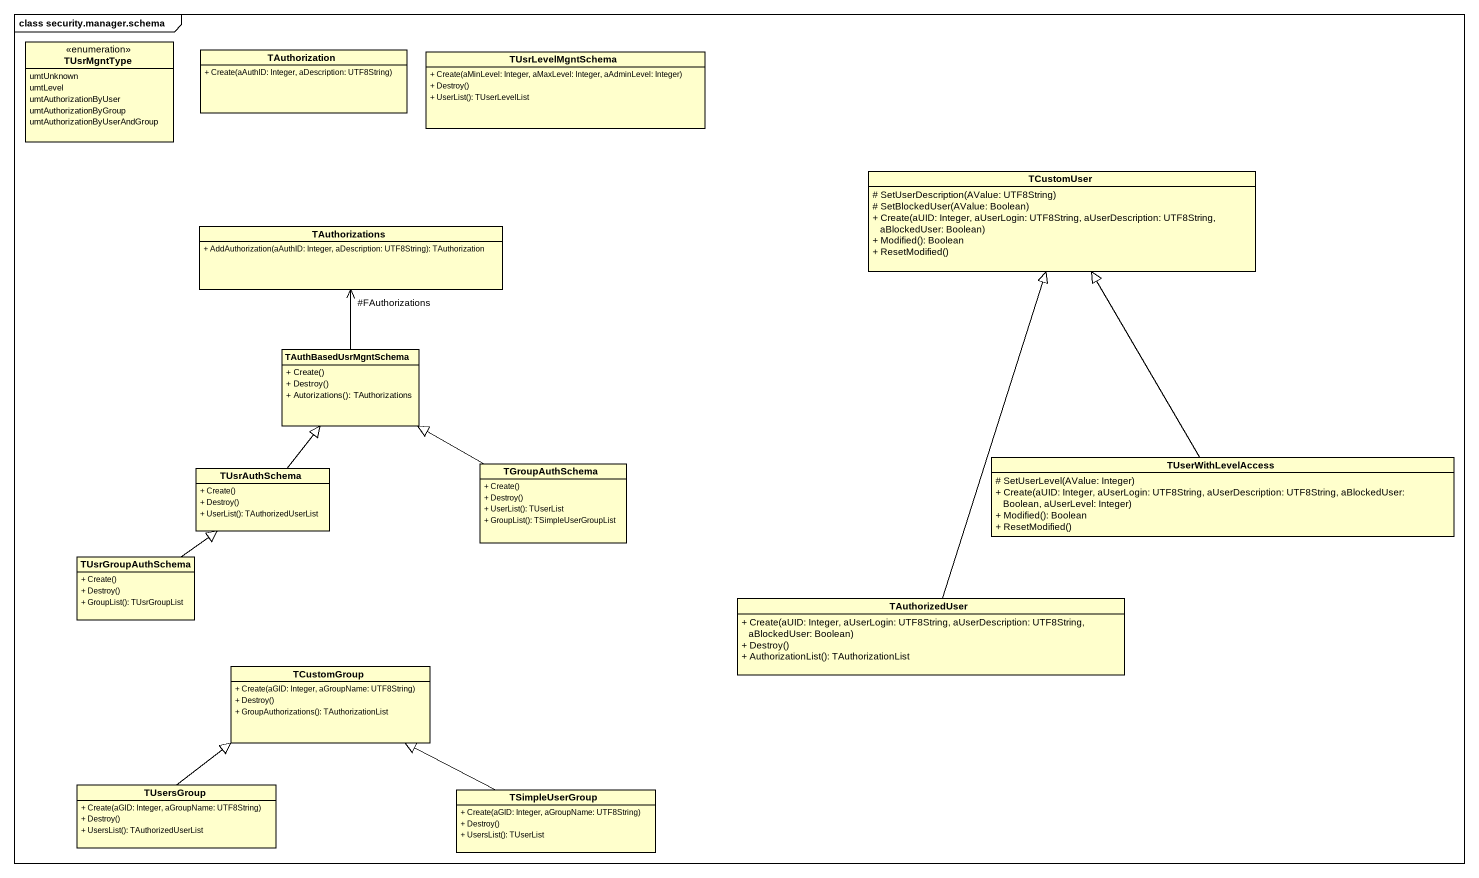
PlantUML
@startuml
mainframe class security.manager.schema
hide circle
hide empty members
skinparam classAttributeIconSize 0
enum TUsrMgntType {
  umtUnknown
  umtLevel
  umtAuthorizationByUser
  umtAuthorizationByGroup
  umtAuthorizationByUserAndGroup
}
class TAuthorization {
  + Create(aAuthID: Integer, aDescription: UTF8String)
}
class TUsrLevelMgntSchema {
  + Create(aMinLevel: Integer, aMaxLevel: Integer, aAdminLevel: Integer)
  + Destroy()
  + UserList(): TUserLevelList
}
class TCustomUser {
  # SetUserDescription(AValue: UTF8String)
  # SetBlockedUser(AValue: Boolean)
  + Create(aUID: Integer, aUserLogin: UTF8String, aUserDescription: UTF8String, aBlockedUser: Boolean)
  + Modified(): Boolean
  + ResetModified()
}
class TAuthorizations {
  + AddAuthorization(aAuthID: Integer, aDescription: UTF8String): TAuthorization
}
class TAuthBasedUsrMgntSchema {
  + Create()
  + Destroy()
  + Autorizations(): TAuthorizations
}
class TUsrAuthSchema {
  + Create()
  + Destroy()
  + UserList(): TAuthorizedUserList
}
class TGroupAuthSchema {
  + Create()
  + Destroy()
  + UserList(): TUserList
  + GroupList(): TSimpleUserGroupList
}
class TUserWithLevelAccess {
  # SetUserLevel(AValue: Integer)
  + Create(aUID: Integer, aUserLogin: UTF8String, aUserDescription: UTF8String, aBlockedUser: Boolean, aUserLevel: Integer)
  + Modified(): Boolean
  + ResetModified()
}
class TUsrGroupAuthSchema {
  + Create()
  + Destroy()
  + GroupList(): TUsrGroupList
}
class TAuthorizedUser {
  + Create(aUID: Integer, aUserLogin: UTF8String, aUserDescription: UTF8String, aBlockedUser: Boolean)
  + Destroy()
  + AuthorizationList(): TAuthorizationList
}
class TCustomGroup {
  + Create(aGID: Integer, aGroupName: UTF8String)
  + Destroy()
  + GroupAuthorizations(): TAuthorizationList
}
class TUsersGroup {
  + Create(aGID: Integer, aGroupName: UTF8String)
  + Destroy()
  + UsersList(): TAuthorizedUserList
}
class TSimpleUserGroup {
  + Create(aGID: Integer, aGroupName: UTF8String)
  + Destroy()
  + UsersList(): TUserList
}
TAuthBasedUsrMgntSchema -up-> "#FAuthorizations" TAuthorizations
TUsrAuthSchema -up-|> TAuthBasedUsrMgntSchema
TGroupAuthSchema -left-|> TAuthBasedUsrMgntSchema
TUserWithLevelAccess -up-|> TCustomUser
TUsrGroupAuthSchema -up-|> TUsrAuthSchema
TAuthorizedUser -up-|> TCustomUser
TUsersGroup -up-|> TCustomGroup
TSimpleUserGroup -left-|> TCustomGroup
@enduml
